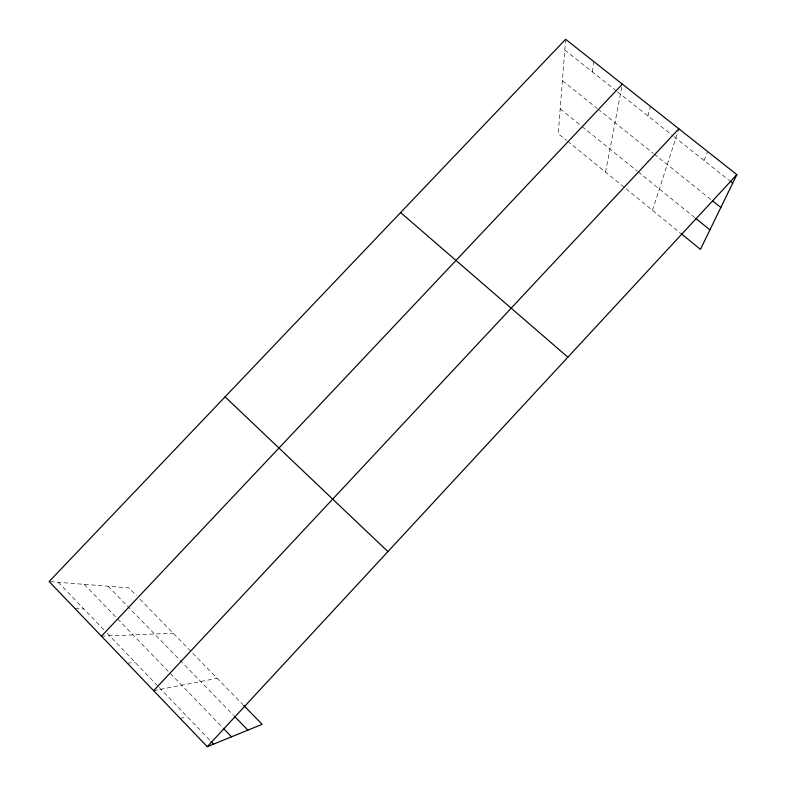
<?xml version="1.0" encoding="UTF-8"?>
<svg xmlns="http://www.w3.org/2000/svg" width="786" height="786" viewBox="0 0 786 786"><rect width="100%" height="100%" fill="white"/><g stroke="black" fill="none" stroke-linecap="round" stroke-linejoin="round"><path stroke-width="0.59" stroke-dasharray="3.93 2.95" d="M565.635 39.3L558.257 133.61L566.716 140.507M592.438 71.929L593.803 61.563M605.554 172.114L622.139 85.242M647.969 115.974L650.415 106.316M652.478 210.314L678.475 129.965M704.089 160.491L707.665 151.58M180.289 718.502L187.097 716.508M153.643 690.688L217.152 678.259M127.371 663.246L135.133 662.372M101.453 636.188L173.185 633.231M75.122 608.678L83.797 608.885M50.284 581.65L128.914 587.889L136.528 595.69M564.8 50.009L616.705 91.176M617.639 91.923L672.963 135.801M673.926 136.567L728.877 180.161M562.403 80.614L597.036 108.34M597.979 109.097L653.186 153.309M654.119 154.056L711.556 200.057M560.192 108.881L581.119 125.789M582.072 126.556L637.279 171.161M638.203 171.898L694.873 217.683M567.659 141.274L625.155 188.07M626.088 188.837L680.037 232.744M139.918 599.158L242.864 704.59M108.114 586.238L233.471 715.27M84.24 584.342L223.155 728.16M58.262 582.279L103.831 629.763M107.171 633.241L158.448 686.659M159.273 687.524L210.284 740.667"/><path stroke-width="1.18" d="M243.699 705.445L262.131 724.319L207.288 746.7L49.145 581.561L565.635 39.3L736.855 174.649L700.434 249.359L680.961 233.501M207.288 746.7L736.855 174.649M153.643 690.688L678.849 128.796M101.453 636.188L622.345 84.131M729.83 180.918L732.699 183.187M712.48 200.794L720.841 207.494M695.816 218.449L709.945 229.856M400.605 212.564L567.875 357.198M225.081 396.842L387.92 551.585M234.326 716.144L247.904 730.125M223.99 729.025L231.516 736.816M211.12 741.532L213.605 744.126"/></g></svg>
